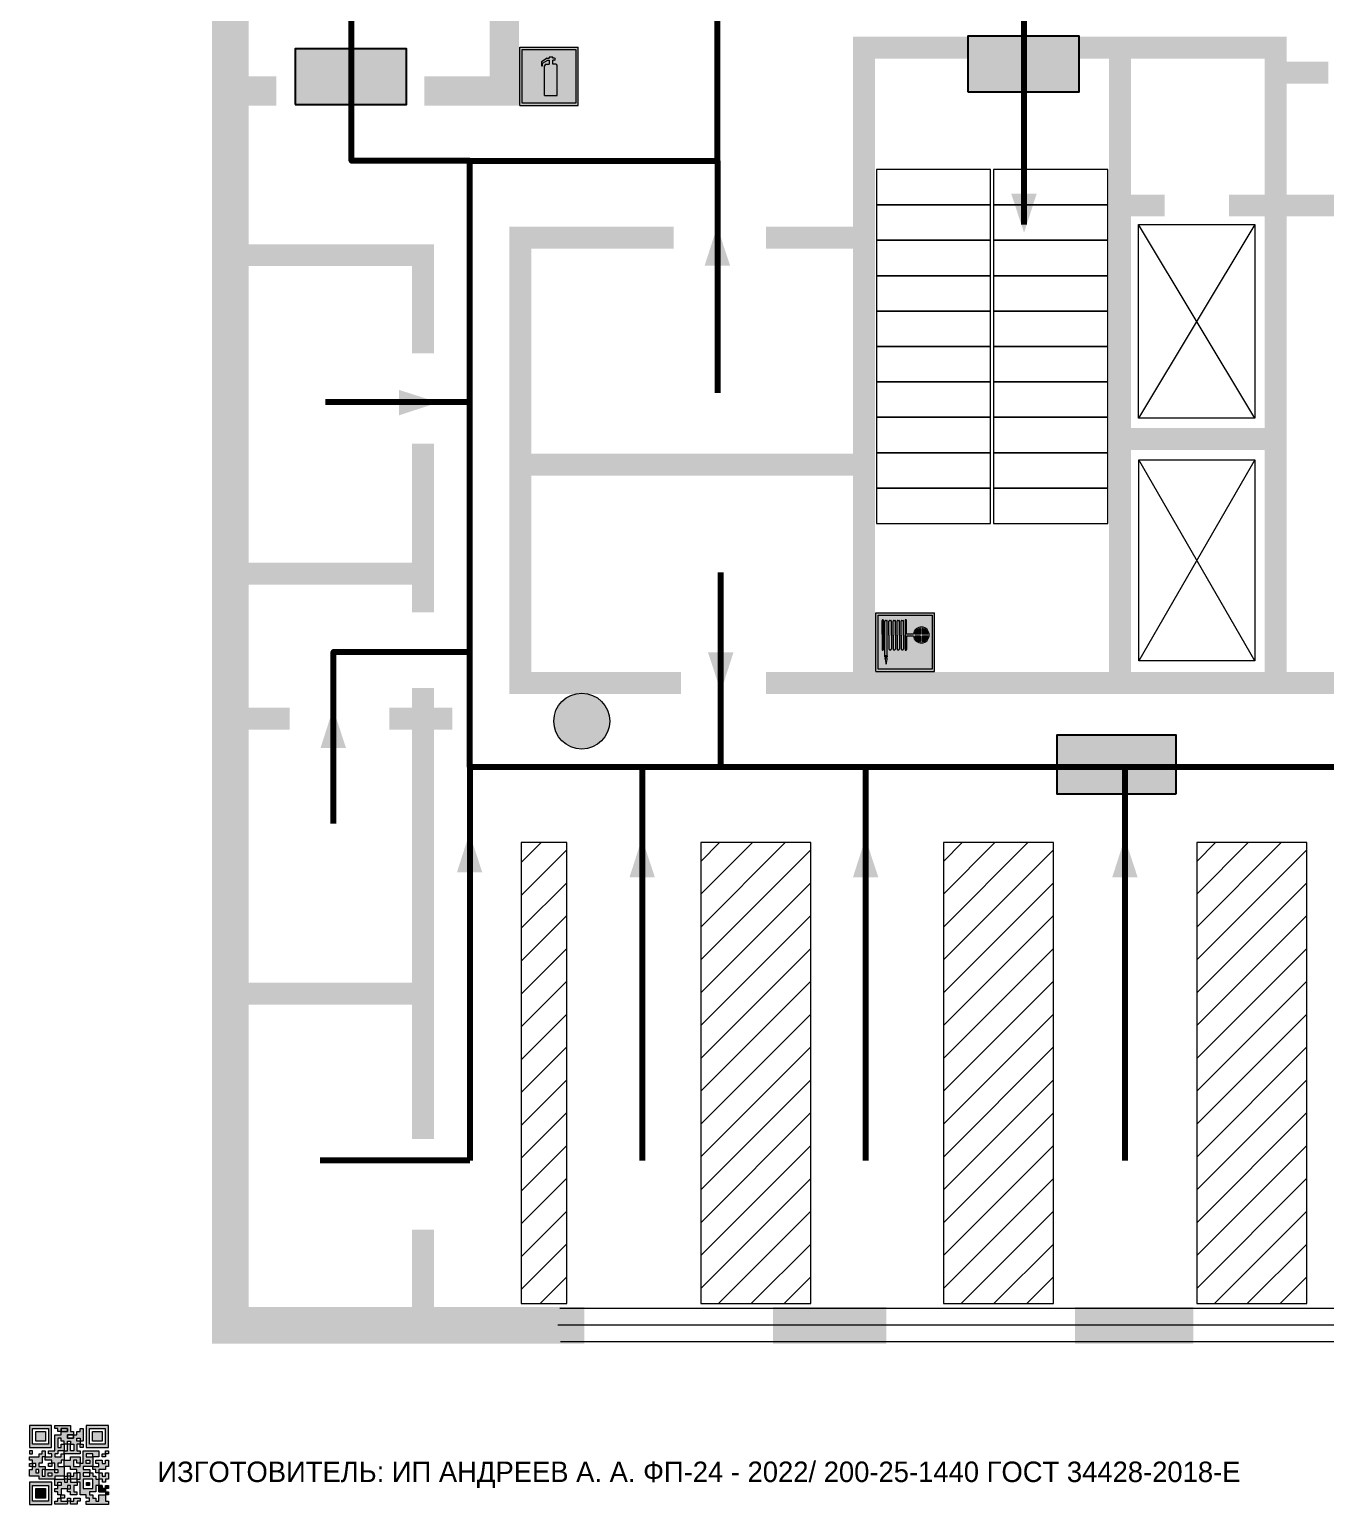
# Model space of a CAD drawing. Header units: millimetres. Extents: x 13810 to 67229, y 12374 to 21950.
# Drawn here: x 40360.2 to 40537.4, y 15357.2 to 15558.8 of the extents above; entities that cross this region are included whole.
import ezdxf

# ---------------------------------------------------------------- set-up
doc = ezdxf.new("R2010")
doc.units = ezdxf.units.MM
doc.layers.add('План_Штампы', color=7, linetype='Continuous')
doc.styles.add('обычный', font='arial.ttf')

# ---------------------------------------------------------------- blocks, each defined once
blk = doc.blocks.new('QR')
at = {"lineweight": 0}
h = blk.add_hatch(color=256, dxfattribs=at)
h.dxf.hatch_style = 1
h.paths.add_polyline_path([(9241.16, 2687.38), (9242.01, 2687.38), (9242.01, 2687.83), (9241.59, 2687.83), (9241.59, 2688.68), (9239.45, 2688.68), (9239.45, 2688.25), (9239.86, 2688.25), (9239.86, 2687.83), (9240.29, 2687.83), (9240.29, 2688.25), (9241.16, 2688.25), (9241.16, 2687.83), (9240.29, 2687.83), (9240.29, 2687.38), (9239.45, 2687.38), (9239.45, 2685.22), (9238.57, 2685.22), (9238.57, 2684.8), (9239.02, 2684.8), (9239.02, 2684.37), (9238.13, 2684.37), (9238.13, 2683.92), (9239.02, 2683.92), (9239.02, 2683.5), (9239.44, 2683.5), (9239.44, 2682.64), (9239.87, 2682.64), (9239.87, 2682.18), (9239.44, 2682.18), (9239.44, 2682.64), (9238.13, 2682.64), (9238.13, 2681.76), (9237.71, 2681.76), (9237.71, 2682.64), (9238.13, 2682.64), (9238.13, 2683.07), (9237.27, 2683.07), (9237.27, 2683.51), (9237.71, 2683.51), (9237.71, 2684.37), (9238.13, 2684.37), (9238.13, 2685.22), (9237.71, 2685.22), (9237.71, 2684.8), (9237.28, 2684.8), (9237.28, 2684.38), (9235.98, 2684.38), (9235.98, 2683.92), (9236.4, 2683.92), (9236.4, 2683.49), (9236.84, 2683.49), (9236.84, 2683.07), (9236.4, 2683.07), (9236.4, 2682.64), (9235.98, 2682.64), (9235.98, 2681.76), (9237.29, 2681.76), (9237.29, 2681.33), (9239.43, 2681.33), (9239.43, 2681.76), (9240.74, 2681.76), (9240.74, 2683.05), (9239.87, 2683.05), (9239.87, 2683.5), (9240.29, 2683.5), (9240.29, 2683.91), (9240.74, 2683.91), (9240.74, 2684.81), (9240.29, 2684.81), (9240.29, 2684.79), (9240.29, 2684.37), (9239.45, 2684.37), (9239.45, 2684.8), (9239.87, 2684.8), (9239.87, 2685.21), (9240.74, 2685.21), (9240.74, 2686.1), (9240.29, 2686.1), (9240.29, 2685.64), (9239.86, 2685.64), (9239.86, 2686.95), (9240.29, 2686.95), (9240.29, 2686.52), (9240.74, 2686.52), (9240.74, 2686.1), (9241.16, 2686.1), (9241.16, 2686.53), (9241.59, 2686.53), (9241.59, 2686.1), (9242.02, 2686.1), (9242.02, 2685.21), (9241.59, 2685.21), (9241.59, 2686.1), (9241.16, 2686.1), (9241.16, 2685.21), (9240.74, 2685.21), (9240.74, 2684.81), (9242.89, 2684.81), (9242.89, 2685.22), (9242.47, 2685.22), (9242.47, 2686.11), (9242.89, 2686.11), (9242.89, 2686.52), (9242.46, 2686.52), (9242.46, 2686.95), (9242.89, 2686.95), (9242.89, 2686.52), (9243.32, 2686.52), (9243.32, 2688.26), (9242.9, 2688.26), (9242.9, 2687.83), (9242.47, 2687.83), (9242.47, 2687.38), (9242.01, 2687.38), (9242.01, 2686.94), (9241.16, 2686.94)])
h.paths.add_polyline_path([(9239.02, 2682.18), (9239.02, 2681.76), (9238.54, 2681.76), (9238.54, 2682.18)], flags=16)
h.paths.add_polyline_path([(9237.27, 2682.65), (9237.27, 2682.19), (9236.83, 2682.19), (9236.83, 2682.65)], flags=16)
h = blk.add_hatch(color=256, dxfattribs=at)
h.dxf.hatch_style = 1
h.paths.add_polyline_path([(9238.15, 2687.83), (9236.83, 2687.83), (9236.83, 2686.52), (9238.15, 2686.52)], flags=0)
h.paths.add_polyline_path([(9239.01, 2685.65), (9239.01, 2688.68), (9235.98, 2688.68), (9235.98, 2685.65)])
h.paths.add_polyline_path([(9236.41, 2686.1), (9236.41, 2688.26), (9238.56, 2688.26), (9238.56, 2686.1)], flags=16)
h.paths.add_polyline_path([(9236.83, 2686.52), (9236.83, 2687.83), (9238.15, 2687.83), (9238.15, 2686.52)], flags=0)
h = blk.add_hatch(color=256, dxfattribs=at)
h.dxf.hatch_style = 1
h.paths.add_polyline_path([(9238.15, 2686.52), (9238.15, 2687.83), (9236.83, 2687.83), (9236.83, 2686.52)])
h.paths.add_polyline_path([(9245.91, 2686.52), (9245.91, 2687.83), (9244.59, 2687.83), (9244.59, 2686.52)], flags=0)
h.paths.add_polyline_path([(9246.77, 2685.65), (9246.77, 2688.68), (9243.74, 2688.68), (9243.74, 2685.65)])
h.paths.add_polyline_path([(9244.17, 2686.1), (9244.17, 2688.26), (9246.32, 2688.26), (9246.32, 2686.1)], flags=16)
h.paths.add_polyline_path([(9244.59, 2686.52), (9244.59, 2687.83), (9245.91, 2687.83), (9245.91, 2686.52)], flags=0)
h = blk.add_hatch(color=256, dxfattribs=at)
h.dxf.hatch_style = 1
h.paths.add_polyline_path([(9240.75, 2681.76), (9240.75, 2681.35), (9241.17, 2681.35), (9241.17, 2681.76)])
h.paths.add_polyline_path([(9241.6, 2682.18), (9241.17, 2682.18), (9241.17, 2681.76), (9241.6, 2681.76)])
h.paths.add_polyline_path([(9242.47, 2681.34), (9242.47, 2682.19), (9242.02, 2682.19), (9242.02, 2681.76), (9241.6, 2681.76), (9241.6, 2681.34)])
h.paths.add_polyline_path([(9239.87, 2678.3), (9239.44, 2678.3), (9239.44, 2677.89), (9241.17, 2677.89), (9241.17, 2678.3), (9240.28, 2678.3), (9240.28, 2678.73), (9239.87, 2678.73)])
h.paths.add_polyline_path([(9240.75, 2678.73), (9240.75, 2679.19), (9240.28, 2679.19), (9240.28, 2678.73)])
h.paths.add_polyline_path([(9241.6, 2678.73), (9241.17, 2678.73), (9241.17, 2678.3), (9241.6, 2678.3)])
h.paths.add_polyline_path([(9242.02, 2678.3), (9241.6, 2678.3), (9241.6, 2677.89), (9242.48, 2677.89), (9242.48, 2678.31), (9242.9, 2678.31), (9242.9, 2678.73), (9242.02, 2678.73)])
h.paths.add_polyline_path([(9246.36, 2684.37), (9246.36, 2684.79), (9245.93, 2684.79), (9245.93, 2684.37)])
h.paths.add_polyline_path([(9246.78, 2685.2), (9246.36, 2685.2), (9246.36, 2684.79), (9246.78, 2684.79)])
h.paths.add_polyline_path([(9245.91, 2687.83), (9244.59, 2687.83), (9244.59, 2686.52), (9245.91, 2686.52)])
h = blk.add_hatch(color=256, dxfattribs=at)
h.dxf.hatch_style = 1
h.paths.add_polyline_path([(9243.32, 2686.11), (9242.89, 2686.11), (9242.89, 2685.64), (9243.32, 2685.64)])
h.paths.add_polyline_path([(9239.02, 2683.07), (9239.02, 2683.5), (9238.56, 2683.5), (9238.56, 2683.07)])
h.paths.add_polyline_path([(9236.4, 2684.8), (9236.4, 2685.22), (9235.98, 2685.22), (9235.98, 2684.8)])
h.paths.add_polyline_path([(9236.4, 2683.07), (9236.4, 2683.49), (9235.98, 2683.49), (9235.98, 2683.07)])
h = blk.add_hatch(color=256, dxfattribs=at)
h.dxf.hatch_style = 1
h.paths.add_polyline_path([(9243.32, 2682.64), (9243.32, 2683.07), (9244.62, 2683.07), (9244.62, 2684.37), (9243.74, 2684.37), (9243.74, 2684.8), (9244.62, 2684.8), (9244.62, 2684.37), (9245.48, 2684.37), (9245.48, 2685.22), (9243.32, 2685.22), (9243.32, 2683.5), (9242.89, 2683.5), (9242.89, 2683.06), (9242.01, 2683.06), (9242.01, 2683.91), (9242.47, 2683.91), (9242.47, 2683.5), (9242.89, 2683.5), (9242.89, 2684.38), (9241.59, 2684.38), (9241.59, 2683.91), (9240.74, 2683.91), (9240.74, 2683.05), (9241.59, 2683.05), (9241.59, 2682.64), (9242.47, 2682.64), (9242.47, 2682.19), (9242.91, 2682.19), (9242.91, 2681.34), (9242.48, 2681.34), (9242.48, 2680.91), (9242.91, 2680.91), (9242.91, 2679.17), (9243.75, 2679.17), (9243.75, 2678.73), (9244.2, 2678.73), (9244.2, 2678.3), (9243.75, 2678.3), (9243.75, 2677.88), (9246.78, 2677.88), (9246.78, 2678.3), (9246.35, 2678.3), (9246.35, 2679.19), (9245.48, 2679.19), (9245.48, 2678.31), (9245.05, 2678.31), (9245.05, 2678.73), (9244.62, 2678.73), (9244.62, 2679.19), (9244.2, 2679.19), (9244.2, 2679.61), (9245.05, 2679.61), (9245.05, 2680.46), (9245.48, 2680.46), (9245.48, 2681.34), (9245.04, 2681.34), (9245.04, 2681.76), (9244.63, 2681.76), (9244.63, 2682.19), (9244.21, 2682.19), (9244.21, 2681.76), (9243.32, 2681.76), (9243.32, 2682.19), (9244.21, 2682.19), (9244.21, 2682.64)])
h.paths.add_polyline_path([(9243.75, 2683.49), (9243.75, 2683.92), (9244.21, 2683.92), (9244.21, 2683.49)], flags=16)
h.paths.add_polyline_path([(9243.32, 2681.34), (9244.63, 2681.34), (9244.63, 2680.04), (9243.32, 2680.04)], flags=16)
h.paths.add_polyline_path([(9243.76, 2680.89), (9244.18, 2680.89), (9244.18, 2680.48), (9243.76, 2680.48)], flags=0)
h = blk.add_hatch(color=256, dxfattribs=at)
h.dxf.hatch_style = 1
h.paths.add_polyline_path([(9246.36, 2683.07), (9246.78, 2683.07), (9246.78, 2683.92), (9246.36, 2683.92), (9246.36, 2683.49), (9245.92, 2683.49), (9245.92, 2683.92), (9245.06, 2683.92), (9245.06, 2683.49), (9245.48, 2683.49), (9245.48, 2683.07), (9244.62, 2683.07), (9244.62, 2682.65), (9245.05, 2682.65), (9245.05, 2682.18), (9245.48, 2682.18), (9245.48, 2682.65), (9246.36, 2682.65)])
h.paths.add_polyline_path([(9246.78, 2682.18), (9246.36, 2682.18), (9246.36, 2681.75), (9245.92, 2681.75), (9245.92, 2682.18), (9245.48, 2682.18), (9245.48, 2681.34), (9245.48, 2681.34), (9245.94, 2681.34), (9245.94, 2680.91), (9246.36, 2680.91), (9246.36, 2681.34), (9246.78, 2681.34)])
h = blk.add_hatch(color=256, dxfattribs=at)
h.dxf.hatch_style = 1
h.paths.add_polyline_path([(9235.98, 2680.9), (9235.98, 2677.86), (9239.02, 2677.86), (9239.02, 2680.9)])
h.paths.add_polyline_path([(9238.57, 2680.48), (9238.57, 2678.32), (9236.41, 2678.32), (9236.41, 2680.48)], flags=16)
h.paths.add_polyline_path([(9238.15, 2680.05), (9238.15, 2678.74), (9236.83, 2678.74), (9236.83, 2680.05)], flags=0)
h = blk.add_hatch(color=256, dxfattribs=at)
h.dxf.hatch_style = 1
h.paths.add_polyline_path([(9238.15, 2680.05), (9236.83, 2680.05), (9236.83, 2678.74), (9238.15, 2678.74)])
h = blk.add_hatch(color=256, dxfattribs=at)
h.dxf.hatch_style = 1
h.paths.add_polyline_path([(9242.02, 2680.46), (9242.48, 2680.46), (9242.48, 2680.91), (9241.58, 2680.91), (9241.58, 2681.35), (9241.17, 2681.35), (9241.17, 2680.91), (9240.75, 2680.91), (9240.75, 2681.33), (9239.43, 2681.33), (9239.43, 2680.46), (9239.86, 2680.46), (9239.86, 2680.92), (9240.3, 2680.92), (9240.3, 2680.46), (9239.86, 2680.46), (9239.86, 2680.04), (9239.44, 2680.04), (9239.44, 2679.62), (9239.86, 2679.62), (9239.86, 2679.19), (9240.29, 2679.19), (9240.29, 2680.03), (9241.18, 2680.03), (9241.18, 2680.47), (9241.6, 2680.47), (9241.6, 2680.03), (9241.18, 2680.03), (9241.18, 2679.61), (9241.6, 2679.61), (9241.6, 2679.19), (9242.47, 2679.19), (9242.47, 2679.6), (9242.02, 2679.6)])
h = blk.add_hatch(color=256, dxfattribs=at)
h.dxf.hatch_style = 1
h.paths.add_polyline_path([(9244.18, 2680.48), (9244.18, 2680.89), (9243.76, 2680.89), (9243.76, 2680.48)])
h = blk.add_hatch(color=256, dxfattribs=at)
h.dxf.hatch_style = 1
h.paths.add_polyline_path([(9245.93, 2680.04), (9245.93, 2680.46), (9245.48, 2680.46), (9245.48, 2679.62), (9246.35, 2679.62), (9246.35, 2680.04)])
h.paths.add_polyline_path([(9246.78, 2680.04), (9246.78, 2680.46), (9246.35, 2680.46), (9246.35, 2680.04)])
h.paths.add_polyline_path([(9246.78, 2679.18), (9246.78, 2679.62), (9246.35, 2679.62), (9246.35, 2679.18)])
for points in [[(9237.71, 2685.22), (9238.13, 2685.22), (9238.13, 2684.37), (9237.71, 2684.37), (9237.71, 2683.51), (9237.27, 2683.51), (9237.27, 2683.07), (9238.13, 2683.07), (9238.13, 2682.64), (9237.71, 2682.64), (9237.71, 2681.76), (9238.13, 2681.76), (9238.13, 2682.64), (9239.44, 2682.64), (9239.44, 2683.5), (9239.02, 2683.5), (9239.02, 2683.07), (9238.56, 2683.07), (9238.56, 2683.5), (9239.02, 2683.5), (9239.02, 2683.92), (9238.13, 2683.92), (9238.13, 2684.37), (9239.02, 2684.37), (9239.02, 2684.8), (9238.57, 2684.8), (9238.57, 2685.22), (9239.45, 2685.22), (9239.45, 2687.38), (9240.29, 2687.38), (9240.29, 2687.83), (9239.86, 2687.83), (9239.86, 2688.25), (9239.45, 2688.25), (9239.45, 2688.68), (9241.59, 2688.68), (9241.59, 2687.83), (9242.01, 2687.83), (9242.01, 2687.38), (9242.47, 2687.38), (9242.47, 2687.83), (9242.9, 2687.83), (9242.9, 2688.26), (9243.32, 2688.26), (9243.32, 2686.52), (9242.89, 2686.52), (9242.89, 2686.11), (9243.32, 2686.11), (9243.32, 2685.64), (9242.89, 2685.64), (9242.89, 2686.11), (9242.47, 2686.11), (9242.47, 2685.22), (9242.89, 2685.22), (9242.89, 2684.81), (9240.74, 2684.81), (9240.74, 2683.91), (9241.59, 2683.91), (9241.59, 2684.38), (9242.89, 2684.38), (9242.89, 2683.5), (9242.47, 2683.5), (9242.47, 2683.91), (9242.01, 2683.91), (9242.01, 2683.06), (9242.89, 2683.06), (9242.89, 2683.5), (9243.32, 2683.5), (9243.32, 2685.22), (9245.48, 2685.22), (9245.48, 2684.37), (9244.62, 2684.37), (9244.62, 2683.07), (9245.48, 2683.07), (9245.48, 2683.49), (9245.06, 2683.49), (9245.06, 2683.92), (9245.92, 2683.92), (9245.92, 2683.49), (9246.36, 2683.49), (9246.36, 2683.92), (9246.78, 2683.92), (9246.78, 2683.07), (9246.36, 2683.07), (9246.36, 2682.65), (9245.48, 2682.65), (9245.48, 2682.18), (9245.92, 2682.18), (9245.92, 2681.75), (9246.36, 2681.75), (9246.36, 2682.18), (9246.78, 2682.18), (9246.78, 2681.34), (9246.36, 2681.34), (9246.36, 2680.91), (9245.94, 2680.91), (9245.94, 2681.34), (9245.48, 2681.34), (9245.48, 2680.46), (9245.93, 2680.46), (9245.93, 2680.04), (9246.35, 2680.04), (9246.35, 2680.46), (9246.78, 2680.46), (9246.78, 2680.04), (9246.78, 2680.04), (9246.35, 2680.04), (9246.35, 2679.62), (9246.78, 2679.62), (9246.78, 2679.18), (9246.35, 2679.18), (9246.35, 2678.3), (9246.78, 2678.3), (9246.78, 2677.88), (9243.75, 2677.88), (9243.75, 2678.3), (9244.2, 2678.3), (9244.2, 2678.73), (9243.75, 2678.73), (9243.75, 2679.17), (9242.91, 2679.17), (9242.91, 2680.91), (9242.48, 2680.91), (9242.48, 2680.46), (9242.02, 2680.46), (9242.02, 2679.6), (9242.47, 2679.6), (9242.47, 2679.19), (9241.6, 2679.19), (9241.6, 2679.61), (9241.18, 2679.61), (9241.18, 2680.03), (9240.29, 2680.03), (9240.29, 2679.19), (9240.75, 2679.19), (9240.75, 2678.73), (9240.28, 2678.73), (9240.28, 2678.3), (9241.17, 2678.3), (9241.17, 2678.73), (9241.6, 2678.73), (9241.6, 2678.3), (9242.02, 2678.3), (9242.02, 2678.73), (9242.9, 2678.73), (9242.9, 2678.31), (9242.48, 2678.31), (9242.48, 2677.89), (9241.6, 2677.89), (9241.6, 2678.3), (9241.17, 2678.3), (9241.17, 2677.89), (9239.44, 2677.89), (9239.44, 2678.3), (9239.87, 2678.3), (9239.87, 2678.73), (9240.28, 2678.73), (9240.28, 2679.19), (9240.29, 2679.19), (9239.86, 2679.19), (9239.86, 2679.62), (9239.44, 2679.62), (9239.44, 2680.04), (9239.86, 2680.04), (9239.86, 2680.46), (9239.43, 2680.46), (9239.43, 2681.33), (9237.29, 2681.33), (9237.29, 2681.76), (9235.98, 2681.76), (9235.98, 2682.64), (9236.4, 2682.64), (9236.4, 2683.07), (9235.98, 2683.07), (9235.98, 2683.49), (9236.4, 2683.49), (9236.4, 2683.92), (9235.98, 2683.92), (9235.98, 2684.38), (9237.28, 2684.38), (9237.28, 2684.8), (9237.71, 2684.8), (9237.71, 2685.22), (9237.92, 2685.22)], [(9240.74, 2686.1), (9240.74, 2686.52), (9240.29, 2686.52), (9240.29, 2686.95), (9239.86, 2686.95), (9239.86, 2685.64), (9240.29, 2685.64), (9240.29, 2686.1), (9240.74, 2686.1), (9240.74, 2686.52)], [(9240.74, 2685.21), (9239.87, 2685.21), (9239.87, 2684.8), (9239.45, 2684.8), (9239.45, 2684.37), (9240.29, 2684.37), (9240.29, 2684.79), (9240.29, 2684.81), (9240.74, 2684.81), (9240.74, 2685.21), (9239.87, 2685.21)], [(9240.74, 2683.91), (9240.29, 2683.91), (9240.29, 2683.5), (9239.87, 2683.5), (9239.87, 2683.05), (9240.74, 2683.05), (9240.74, 2683.91)], [(9244.62, 2684.37), (9244.62, 2684.8), (9243.74, 2684.8), (9243.74, 2684.37), (9244.62, 2684.37)], [(9240.74, 2683.05), (9240.74, 2681.76), (9239.43, 2681.76), (9239.43, 2681.33), (9240.75, 2681.33), (9240.75, 2681.35), (9240.75, 2680.91), (9241.17, 2680.91), (9241.17, 2681.35), (9241.58, 2681.35), (9241.58, 2680.91), (9242.48, 2680.91), (9242.48, 2681.34), (9242.91, 2681.34), (9242.91, 2682.19), (9242.47, 2682.19), (9242.47, 2682.64), (9241.59, 2682.64), (9241.59, 2683.05), (9240.74, 2683.05)], [(9241.6, 2681.76), (9242.02, 2681.76), (9242.02, 2682.19), (9242.47, 2682.19), (9242.47, 2681.34), (9241.6, 2681.34), (9241.6, 2681.76)], [(9244.62, 2683.07), (9243.32, 2683.07), (9243.32, 2682.64), (9244.21, 2682.64), (9244.21, 2682.19), (9243.32, 2682.19), (9243.32, 2681.76), (9244.21, 2681.76), (9244.21, 2682.19), (9244.63, 2682.19), (9244.63, 2681.76), (9245.04, 2681.76), (9245.04, 2681.34), (9245.48, 2681.34)], [(9245.48, 2682.18), (9245.05, 2682.18), (9245.05, 2682.65), (9244.62, 2682.65), (9244.62, 2683.07)], [(9245.48, 2682.18), (9245.48, 2681.34)], [(9239.86, 2680.46), (9239.86, 2680.92), (9240.3, 2680.92), (9240.3, 2680.46), (9239.86, 2680.46)], [(9245.48, 2680.46), (9245.05, 2680.46), (9245.05, 2679.61), (9244.2, 2679.61), (9244.2, 2679.19), (9244.62, 2679.19), (9244.62, 2678.73), (9245.05, 2678.73), (9245.05, 2678.31), (9245.48, 2678.31), (9245.48, 2679.19), (9246.35, 2679.19), (9246.35, 2679.07)], [(9246.35, 2679.62), (9245.48, 2679.62), (9245.48, 2680.46)], [(9245.48, 2680.46), (9245.48, 2679.62), (9246.35, 2679.62), (9246.35, 2680.04), (9245.93, 2680.04), (9245.93, 2680.46), (9245.48, 2680.46), (9245.48, 2679.62)], [(9246.35, 2679.62), (9246.35, 2679.18)]]:
    blk.add_lwpolyline(points, dxfattribs=at)
for points in [[(9235.98, 2685.65), (9239.01, 2685.65), (9239.01, 2688.68), (9235.98, 2688.68)], [(9236.41, 2688.26), (9238.56, 2688.26), (9238.56, 2686.1), (9236.41, 2686.1)], [(9236.83, 2687.83), (9238.15, 2687.83), (9238.15, 2686.52), (9236.83, 2686.52)], [(9240.29, 2687.83), (9241.16, 2687.83), (9241.16, 2688.25), (9240.29, 2688.25)], [(9240.29, 2688.25), (9241.16, 2688.25), (9241.16, 2687.83), (9240.29, 2687.83)], [(9243.74, 2685.65), (9246.77, 2685.65), (9246.77, 2688.68), (9243.74, 2688.68)], [(9244.17, 2688.26), (9246.32, 2688.26), (9246.32, 2686.1), (9244.17, 2686.1)], [(9244.59, 2687.83), (9245.91, 2687.83), (9245.91, 2686.52), (9244.59, 2686.52)], [(9241.16, 2686.1), (9240.74, 2686.1), (9240.74, 2685.21), (9241.16, 2685.21)], [(9242.01, 2687.38), (9241.16, 2687.38), (9241.16, 2686.94), (9242.01, 2686.94)], [(9241.16, 2687.38), (9242.01, 2687.38), (9242.01, 2686.94), (9241.16, 2686.94)], [(9241.16, 2686.53), (9241.59, 2686.53), (9241.59, 2686.1), (9241.16, 2686.1)], [(9241.59, 2686.1), (9242.02, 2686.1), (9242.02, 2685.21), (9241.59, 2685.21)], [(9242.89, 2686.52), (9242.46, 2686.52), (9242.46, 2686.95), (9242.89, 2686.95)], [(9235.98, 2684.8), (9236.4, 2684.8), (9236.4, 2685.22), (9235.98, 2685.22)], [(9243.75, 2683.92), (9244.21, 2683.92), (9244.21, 2683.49), (9243.75, 2683.49)], [(9245.93, 2684.79), (9246.36, 2684.79), (9246.36, 2684.37), (9245.93, 2684.37)], [(9246.36, 2685.2), (9246.78, 2685.2), (9246.78, 2684.79), (9246.36, 2684.79)], [(9236.4, 2683.07), (9236.84, 2683.07), (9236.84, 2683.49), (9236.4, 2683.49)], [(9236.83, 2682.19), (9237.27, 2682.19), (9237.27, 2682.65), (9236.83, 2682.65)], [(9238.54, 2682.18), (9239.02, 2682.18), (9239.02, 2681.76), (9238.54, 2681.76)], [(9239.44, 2682.64), (9239.87, 2682.64), (9239.87, 2682.18), (9239.44, 2682.18)], [(9240.75, 2681.76), (9241.17, 2681.76), (9241.17, 2681.35), (9240.75, 2681.35)], [(9241.17, 2682.18), (9241.6, 2682.18), (9241.6, 2681.76), (9241.17, 2681.76)], [(9235.98, 2677.86), (9239.02, 2677.86), (9239.02, 2680.9), (9235.98, 2680.9)], [(9236.41, 2680.48), (9238.57, 2680.48), (9238.57, 2678.32), (9236.41, 2678.32)], [(9236.83, 2680.05), (9238.15, 2680.05), (9238.15, 2678.74), (9236.83, 2678.74)], [(9241.18, 2680.03), (9241.6, 2680.03), (9241.6, 2680.47), (9241.18, 2680.47)], [(9243.32, 2680.04), (9244.63, 2680.04), (9244.63, 2681.34), (9243.32, 2681.34)], [(9243.76, 2680.89), (9244.18, 2680.89), (9244.18, 2680.48), (9243.76, 2680.48)]]:
    blk.add_lwpolyline(points, close=True, dxfattribs=at)
blk = doc.blocks.new('A$C7B4425F7')
at = {"true_color": 0xffffff}
blk.add_hatch(color=7, dxfattribs=at).paths.add_polyline_path([(0, 0), (-16, 0), (-16, -8), (0, -8)])
h = blk.add_hatch(color=126)
h.paths.add_polyline_path([(-0.2, -0.2), (-15.8, -0.2), (-15.8, -7.8), (-0.2, -7.8)])
h.paths.add_polyline_path([(-11.76, -2.03), (-11.76, -3.66), (-11.17, -3.66, -0.568275), (-11.17, -6.18), (-12.58, -6.18), (-12.58, -2.03)], flags=16)
h.paths.add_polyline_path([(-13.33, -4.12, -0.495768), (-13.59, -6.18), (-15.03, -6.18), (-15.03, -2.03), (-13.59, -2.03, -0.487973)], flags=16)
h.paths.add_polyline_path([(-10.25, -2.03), (-9.48, -2.03), (-9.48, -6.18), (-10.25, -6.18)], flags=16)
h.paths.add_polyline_path([(-13.84, -3.69), (-14.24, -3.69), (-14.24, -3.03), (-13.9, -3.03, -0.692621)], flags=0)
h.paths.add_polyline_path([(-9.15, -2.03), (-8.4, -2.03), (-8.04, -3.07), (-7.68, -2.03), (-6.93, -2.03), (-7.64, -4.1), (-6.93, -6.18), (-7.68, -6.18), (-8.04, -5.14), (-8.4, -6.18), (-9.15, -6.18), (-8.44, -4.1)], flags=16)
h.paths.add_polyline_path([(-11.76, -4.46), (-11.42, -4.46, -0.692621), (-11.36, -5.12), (-11.76, -5.12)], flags=0)
h.paths.add_polyline_path([(-13.9, -5.2), (-14.24, -5.2), (-14.24, -4.55), (-13.84, -4.55, -0.708038)], flags=0)
edge = h.paths.add_edge_path(flags=16)
edge.add_ellipse((-5.51, -4.08), major_axis=(0, 2.05), ratio=0.586184, start_angle=0, end_angle=360)
edge = h.paths.add_edge_path(flags=0)
edge.add_ellipse((-5.51, -4.08), major_axis=(0, 1.14), ratio=0.454828, start_angle=0, end_angle=360)
h.paths.add_polyline_path([(-4.13, -4.96, 0.377264), (-3.48, -4.52, 0.0555), (-3.16, -2.03), (-1.66, -2.03), (-1.66, -4.96), (-0.96, -4.96), (-0.96, -7.01), (-1.75, -7.01), (-1.75, -6.18), (-3.3, -6.18), (-3.3, -7.02), (-4.13, -7.02)], flags=16)
h.paths.add_polyline_path([(-2.73, -2.91), (-2.28, -2.91), (-2.28, -4.96), (-3.05, -4.96, 0.079136)], flags=0)
at = {"color": 126}
blk.add_lwpolyline([(-16, -8), (0, -8), (0, 0), (-16, 0)], close=True, dxfattribs=at)
blk = doc.blocks.new('A$C7B8C2D5B')
at = {"lineweight": 0}
h = blk.add_hatch(color=5, dxfattribs=at)
h.dxf.hatch_style = 1
h.paths.add_polyline_path([(1.397, -3.024, 1), (-2.112, -3.024, 1)])
at = {"color": 5, "lineweight": 0}
blk.add_circle((-0.358, -3.024), 1.755, dxfattribs=at)
blk = doc.blocks.new('A$C32E8229D')
at = {"true_color": 0xffffff}
blk.add_hatch(color=7, dxfattribs=at).paths.add_polyline_path([(0, 0), (0, -8), (16, -8), (16, 0)])
h = blk.add_hatch(color=126)
h.paths.add_polyline_path([(0.2, -0.2), (15.8, -0.2), (15.8, -7.8), (0.2, -7.8)])
h.paths.add_polyline_path([(13.49, -2.05), (12.08, -2.05), (11.37, -2.63, 0.162397), (11.29, -2.84), (11.29, -3.63), (10.35, -3.63), (10.35, -4.05), (11.68, -4.05), (11.68, -3.48), (12.26, -4.28), (11.29, -5.1), (11.29, -6.78), (11.85, -6.78), (11.85, -5.44), (12.8, -4.64), (12.8, -5.94), (14.46, -5.94), (14.46, -5.39), (13.45, -5.39), (13.45, -3.97), (12.46, -2.59), (13.15, -2.59), (13.69, -3.34), (14.18, -3)], flags=16)
h.paths.add_polyline_path([(10.74, -1.82, 1), (11.8, -1.82, 1)], flags=16)
h.paths.add_polyline_path([(9.39, -3.59), (5.99, -3.59), (6.56, -3.03), (5.91, -3.03), (5.1, -3.83), (5.91, -4.64), (6.56, -4.64), (5.99, -4.09), (9.39, -4.09)], flags=16)
h.paths.add_polyline_path([(4.29, -1.08), (1.72, -1.08), (1.72, -6.6), (4.29, -6.6)], flags=16)
at = {"color": 126}
blk.add_lwpolyline([(16, -8), (0, -8), (0, 0), (16, 0)], close=True, dxfattribs=at)
blk = doc.blocks.new('A$C3AD82952')
at = {"true_color": 0xf5f5ff}
h = blk.add_hatch(color=7, dxfattribs=at)
h.dxf.hatch_style = 1
h.paths.add_polyline_path([(8.21, 8.73, 0.414214), (7.89, 9.05), (7.22, 9.05), (7.22, 9.92), (7.59, 9.92, 1), (7.57, 10.36), (7.22, 10.36), (7.22, 10.6), (6.43, 10.6), (6.43, 10.36), (6.01, 10.36), (4.74, 9.59), (4.74, 8.69), (4.98, 8.73), (4.98, 9.26), (6.12, 9.91), (6.43, 9.91), (6.43, 9.05), (5.76, 9.05, 0.414214), (5.44, 8.73), (5.44, 2.2), (8.21, 2.2)], flags=0)
h.paths.add_polyline_path([(12.8, 12.8), (0, 12.8), (0, 0), (12.8, 0)])
h.paths.add_polyline_path([(0.51, 12.29), (12.29, 12.29), (12.29, 0.51), (0.51, 0.51)], flags=16)
h.paths.add_polyline_path([(4.74, 9.59), (6.01, 10.36), (6.43, 10.36), (6.43, 10.6), (7.22, 10.6), (7.22, 10.36), (7.59, 10.36, -0.94586), (7.59, 9.92), (7.22, 9.92), (7.22, 9.05), (7.89, 9.05, -0.414214), (8.21, 8.73), (8.21, 2.2), (5.44, 2.2), (5.44, 8.73, -0.414214), (5.76, 9.05), (6.43, 9.05), (6.43, 9.91), (6.12, 9.91), (4.98, 9.26), (4.98, 8.73), (4.74, 8.69)], flags=0)
h = blk.add_hatch(color=242)
h.dxf.hatch_style = 1
h.paths.add_polyline_path([(12.29, 12.29), (0.51, 12.29), (0.51, 0.51), (12.29, 0.51)])
h.paths.add_polyline_path([(4.74, 8.69), (4.74, 9.59), (6.01, 10.36), (6.43, 10.36), (6.43, 10.6), (7.22, 10.6), (7.22, 10.36), (7.59, 10.36, -0.94586), (7.59, 9.92), (7.22, 9.92), (7.22, 9.05), (7.89, 9.05, -0.414214), (8.21, 8.73), (8.21, 2.2), (5.44, 2.2), (5.44, 8.73, -0.414214), (5.76, 9.05), (6.43, 9.05), (6.43, 9.91), (6.12, 9.91), (4.98, 9.26), (4.98, 8.73)], flags=16)
h = blk.add_hatch(color=7, dxfattribs=at)
h.dxf.hatch_style = 1
h.paths.add_polyline_path([(8.21, 8.73, 0.414214), (7.89, 9.05), (7.22, 9.05), (7.22, 9.92), (7.59, 9.92, 1), (7.57, 10.36), (7.22, 10.36), (7.22, 10.6), (6.43, 10.6), (6.43, 10.36), (6.01, 10.36), (4.74, 9.59), (4.74, 8.69), (4.98, 8.73), (4.98, 9.26), (6.12, 9.91), (6.43, 9.91), (6.43, 9.05), (5.76, 9.05, 0.414214), (5.44, 8.73), (5.44, 2.2), (8.21, 2.2)])
at = {"color": 242, "lineweight": 5}
for p, q in [((0, 0), (0, 12.8)), ((0, 12.8), (12.8, 12.8)), ((6.01, 10.36), (4.74, 9.59)), ((4.98, 9.26), (6.12, 9.91)), ((6.01, 10.36), (6.43, 10.36)), ((6.12, 9.91), (6.43, 9.91)), ((7.22, 10.6), (6.43, 10.6)), ((6.43, 10.6), (6.43, 10.36)), ((6.43, 9.91), (6.43, 9.05)), ((7.22, 10.36), (7.22, 10.6)), ((7.59, 10.36), (7.22, 10.36)), ((7.22, 9.05), (7.22, 9.92)), ((7.59, 9.92), (7.22, 9.92)), ((12.8, 0), (12.8, 12.8)), ((4.74, 9.59), (4.74, 8.69)), ((4.74, 8.69), (4.98, 8.73)), ((4.98, 8.73), (4.98, 9.26)), ((5.44, 2.2), (5.44, 8.73)), ((5.76, 9.05), (6.43, 9.05)), ((7.89, 9.05), (7.22, 9.05)), ((8.21, 2.2), (8.21, 8.73)), ((0, 0), (12.8, 0)), ((5.44, 2.2), (8.21, 2.2))]:
    blk.add_line(p, q, dxfattribs=at)
blk.add_lwpolyline([(0.51, 12.29), (12.29, 12.29), (12.29, 0.51), (0.51, 0.51)], close=True, dxfattribs=at)
for centre, radius, start, end in [((7.58, 10.14), 0.223, 273.1875, 86.8125), ((5.76, 8.73), 0.32, 90, 180), ((7.89, 8.73), 0.32, 0, 90)]:
    blk.add_arc(centre, radius, start, end, dxfattribs=at)
blk = doc.blocks.new('A$C37112FD5')
at = {"true_color": 0xf5f5ff}
h = blk.add_hatch(color=7, dxfattribs=at)
h.dxf.hatch_style = 1
h.paths.add_polyline_path([(12.8, -7.4), (0, -7.4), (0, -20.2), (12.8, -20.2)])
h.paths.add_polyline_path([(12.29, -7.91), (12.29, -19.69), (0.51, -19.69), (0.51, -7.91)], flags=16)
h.paths.add_polyline_path([(4.98, -9.04, -0.42597), (5.17, -9.22), (5.17, -12.25), (5.17, -15.29, -0.432244), (4.98, -15.47), (4.83, -15.47, -0.42597), (4.64, -15.29), (4.64, -12.25), (4.64, -9.22, -0.432244), (4.83, -9.04)], flags=0)
h.paths.add_polyline_path([(4.28, -9.22), (4.28, -12.25), (4.28, -15.29, -0.432244), (4.09, -15.47), (3.94, -15.47, -0.42597), (3.75, -15.29), (3.75, -12.25), (3.75, -9.22, -0.432244), (3.94, -9.04), (4.09, -9.04, -0.42597)], flags=0)
h.paths.add_polyline_path([(5.72, -9.04), (5.87, -9.04, -0.42597), (6.06, -9.22), (6.06, -12.25), (6.06, -15.29, -0.432244), (5.87, -15.47), (5.72, -15.47, -0.42597), (5.53, -15.29), (5.53, -12.25), (5.53, -9.22, -0.432244)], flags=0)
h.paths.add_polyline_path([(6.42, -8.9), (6.5, -8.9, -0.42597), (6.69, -9.08), (6.69, -12.03), (8.21, -12.03, -15.824349), (8.21, -12.47), (6.69, -12.47), (6.69, -15.42, -0.432244), (6.5, -15.6), (6.42, -15.6)], flags=0)
h.paths.add_polyline_path([(3.39, -9.22), (3.39, -12.25), (3.39, -15.29, -0.432244), (3.2, -15.47), (3.05, -15.47, -0.42597), (2.85, -15.29), (2.85, -12.25), (2.85, -9.22, -0.432244), (3.05, -9.04), (3.2, -9.04, -0.42597)], flags=0)
h.paths.add_polyline_path([(2.5, -9.22), (2.5, -16.71), (1.96, -16.71), (1.96, -9.22, -0.432244), (2.15, -9.04), (2.31, -9.04, -0.42597)], flags=0)
h.paths.add_polyline_path([(1.61, -8.9), (1.61, -15.6), (1.57, -15.6, -0.42597), (1.37, -15.42), (1.37, -12.03), (1.37, -9.09, -0.432244), (1.57, -8.9)], flags=0)
h.paths.add_polyline_path([(9.76, -10.81), (9.76, -12.03), (8.49, -12.03, -0.336371)], flags=0)
h.paths.add_polyline_path([(8.49, -12.47), (9.76, -12.47), (9.76, -13.7, -0.336371)], flags=0)
h.paths.add_polyline_path([(10.11, -10.81, -0.336371), (11.38, -12.03), (10.11, -12.03)], flags=0)
h.paths.add_polyline_path([(10.11, -12.47), (11.38, -12.47, -0.336371), (10.11, -13.7)], flags=0)
h.paths.add_polyline_path([(2.5, -16.84), (2.5, -17.05), (1.97, -17.05), (1.97, -16.84)], flags=0)
h.paths.add_polyline_path([(2.5, -17.24, -0.033778), (2.24, -18.6, -0.033778), (1.97, -17.24)], flags=0)
h = blk.add_hatch(color=242)
h.dxf.hatch_style = 1
h.paths.add_polyline_path([(12.29, -7.91), (0.51, -7.91), (0.51, -19.69), (12.29, -19.69)])
h.paths.add_polyline_path([(6.42, -15.6), (6.42, -8.9), (6.5, -8.9, -0.42597), (6.69, -9.08), (6.69, -12.03), (8.21, -12.03, -15.824349), (8.21, -12.47), (6.69, -12.47), (6.69, -15.42, -0.432244), (6.5, -15.6)], flags=16)
h.paths.add_polyline_path([(5.87, -15.47), (5.72, -15.47, -0.42597), (5.53, -15.29), (5.53, -12.25), (5.53, -9.22, -0.432244), (5.72, -9.04), (5.87, -9.04, -0.42597), (6.06, -9.22), (6.06, -12.25), (6.06, -15.29, -0.432244)], flags=16)
h.paths.add_polyline_path([(4.98, -15.47), (4.83, -15.47, -0.42597), (4.64, -15.29), (4.64, -12.25), (4.64, -9.22, -0.432244), (4.83, -9.04), (4.98, -9.04, -0.42597), (5.17, -9.22), (5.17, -12.25), (5.17, -15.29, -0.432244)], flags=16)
h.paths.add_polyline_path([(4.09, -15.47), (3.94, -15.47, -0.42597), (3.75, -15.29), (3.75, -12.25), (3.75, -9.22, -0.432244), (3.94, -9.04), (4.09, -9.04, -0.42597), (4.28, -9.22), (4.28, -12.25), (4.28, -15.29, -0.432244)], flags=16)
h.paths.add_polyline_path([(3.2, -15.47), (3.05, -15.47, -0.42597), (2.85, -15.29), (2.85, -12.25), (2.85, -9.22, -0.432244), (3.05, -9.04), (3.2, -9.04, -0.42597), (3.39, -9.22), (3.39, -12.25), (3.39, -15.29, -0.432244)], flags=16)
h.paths.add_polyline_path([(2.5, -17.05), (1.97, -17.05), (1.97, -16.84), (2.5, -16.84)], flags=16)
h.paths.add_polyline_path([(2.5, -17.24, -0.033778), (2.24, -18.6, -0.033778), (1.97, -17.24)], flags=16)
h.paths.add_polyline_path([(2.5, -16.71), (1.96, -16.71), (1.96, -9.22, -0.432244), (2.15, -9.04), (2.31, -9.04, -0.42597), (2.5, -9.22)], flags=16)
h.paths.add_polyline_path([(1.61, -15.6), (1.57, -15.6, -0.42597), (1.37, -15.42), (1.37, -12.03), (1.37, -9.09, -0.432244), (1.57, -8.9), (1.61, -8.9)], flags=16)
h.paths.add_polyline_path([(8.49, -12.47), (9.76, -12.47), (9.76, -13.7, -0.336371)], flags=0)
h.paths.add_polyline_path([(10.11, -13.7), (10.11, -12.47), (11.38, -12.47, -0.336371)], flags=0)
h.paths.add_polyline_path([(8.49, -12.03, -0.336371), (9.76, -10.81), (9.76, -12.03)], flags=0)
h.paths.add_polyline_path([(10.11, -12.03), (10.11, -10.81, -0.336371), (11.38, -12.03)], flags=0)
h = blk.add_hatch(color=7, dxfattribs=at)
h.dxf.hatch_style = 1
h.paths.add_polyline_path([(1.61, -8.9), (1.57, -8.9, 0.432244), (1.37, -9.09), (1.37, -12.03), (1.37, -15.42, 0.42597), (1.57, -15.6), (1.61, -15.6)])
h.paths.add_polyline_path([(2.5, -9.22, 0.42597), (2.31, -9.04), (2.15, -9.04, 0.432244), (1.96, -9.22), (1.96, -16.71), (2.5, -16.71)])
h.paths.add_polyline_path([(2.5, -16.84), (1.97, -16.84), (1.97, -17.05), (2.5, -17.05)])
h.paths.add_polyline_path([(2.5, -17.24), (1.97, -17.24, 0.033778), (2.24, -18.6, 0.033778)])
h.paths.add_polyline_path([(3.39, -12.25), (3.39, -9.22, 0.42597), (3.2, -9.04), (3.05, -9.04, 0.432244), (2.85, -9.22), (2.85, -12.25), (2.85, -15.29, 0.42597), (3.05, -15.47), (3.2, -15.47, 0.432244), (3.39, -15.29)])
h.paths.add_polyline_path([(4.28, -12.25), (4.28, -9.22, 0.42597), (4.09, -9.04), (3.94, -9.04, 0.432244), (3.75, -9.22), (3.75, -12.25), (3.75, -15.29, 0.42597), (3.94, -15.47), (4.09, -15.47, 0.432244), (4.28, -15.29)])
h.paths.add_polyline_path([(5.17, -12.25), (5.17, -9.22, 0.42597), (4.98, -9.04), (4.83, -9.04, 0.432244), (4.64, -9.22), (4.64, -12.25), (4.64, -15.29, 0.42597), (4.83, -15.47), (4.98, -15.47, 0.432244), (5.17, -15.29)])
h.paths.add_polyline_path([(6.06, -12.25), (6.06, -9.22, 0.42597), (5.87, -9.04), (5.72, -9.04, 0.432244), (5.53, -9.22), (5.53, -12.25), (5.53, -15.29, 0.42597), (5.72, -15.47), (5.87, -15.47, 0.432244), (6.06, -15.29)])
h.paths.add_polyline_path([(6.69, -12.47), (8.21, -12.47, 15.824349), (8.21, -12.03), (6.69, -12.03), (6.69, -9.08, 0.42597), (6.5, -8.9), (6.42, -8.9), (6.42, -15.6), (6.5, -15.6, 0.432244), (6.69, -15.42)])
h.paths.add_polyline_path([(8.49, -12.47), (9.76, -12.47), (9.76, -13.7, -0.336371)], flags=16)
h.paths.add_polyline_path([(8.49, -12.03, -0.336371), (9.76, -10.81), (9.76, -12.03)], flags=16)
h.paths.add_polyline_path([(10.11, -12.47), (11.38, -12.47, -0.336371), (10.11, -13.7)], flags=16)
h.paths.add_polyline_path([(10.11, -12.03), (10.11, -10.81, -0.336371), (11.38, -12.03)], flags=16)
h = blk.add_hatch(color=242)
h.dxf.hatch_style = 1
h.paths.add_polyline_path([(9.76, -10.81, 0.336371), (8.49, -12.03), (9.76, -12.03)])
h.paths.add_polyline_path([(10.11, -10.81), (10.11, -12.03), (11.38, -12.03, 0.336371)])
h.paths.add_polyline_path([(11.38, -12.47), (10.11, -12.47), (10.11, -13.7, 0.336371)])
h.paths.add_polyline_path([(9.76, -12.47), (8.49, -12.47, 0.336371), (9.76, -13.7)])
at = {"color": 242, "lineweight": 5}
for p, q in [((0, -20.2), (0, -7.4)), ((0, -7.4), (12.8, -7.4)), ((1.37, -12.03), (1.37, -9.08)), ((1.57, -8.9), (1.61, -8.9)), ((1.61, -8.9), (1.61, -15.6)), ((1.96, -16.71), (1.96, -9.22)), ((2.15, -9.04), (2.31, -9.04)), ((2.5, -16.71), (2.5, -9.22)), ((2.85, -12.25), (2.85, -9.22)), ((3.05, -9.04), (3.2, -9.04)), ((3.39, -12.25), (3.39, -9.22)), ((3.75, -12.25), (3.75, -9.22)), ((3.94, -9.04), (4.09, -9.04)), ((4.28, -12.25), (4.28, -9.22)), ((4.64, -12.25), (4.64, -9.22)), ((4.83, -9.04), (4.98, -9.04)), ((5.17, -12.25), (5.17, -9.22)), ((5.53, -12.25), (5.53, -9.22)), ((5.72, -9.04), (5.87, -9.04)), ((6.06, -12.25), (6.06, -9.22)), ((6.42, -8.9), (6.42, -15.6)), ((6.5, -8.9), (6.42, -8.9)), ((6.69, -12.03), (6.69, -9.08)), ((12.8, -20.2), (12.8, -7.4)), ((1.37, -12.03), (1.37, -15.42)), ((2.85, -12.25), (2.85, -15.29)), ((3.39, -12.25), (3.39, -15.29)), ((3.75, -12.25), (3.75, -15.29)), ((4.28, -12.25), (4.28, -15.29)), ((4.64, -12.25), (4.64, -15.29)), ((5.17, -12.25), (5.17, -15.29)), ((5.53, -12.25), (5.53, -15.29)), ((6.06, -12.25), (6.06, -15.29)), ((8.21, -12.03), (6.69, -12.03)), ((8.21, -12.47), (6.69, -12.47)), ((6.69, -12.47), (6.69, -15.42)), ((9.76, -12.03), (8.49, -12.03)), ((9.76, -12.47), (8.49, -12.47)), ((9.76, -10.81), (9.76, -12.03)), ((9.76, -12.47), (9.76, -13.7)), ((10.11, -10.81), (10.11, -12.03)), ((11.38, -12.03), (10.11, -12.03)), ((11.38, -12.47), (10.11, -12.47)), ((10.11, -12.47), (10.11, -13.7)), ((1.57, -15.6), (1.61, -15.6)), ((3.05, -15.47), (3.2, -15.47)), ((3.94, -15.47), (4.09, -15.47)), ((4.83, -15.47), (4.98, -15.47)), ((5.72, -15.47), (5.87, -15.47)), ((6.42, -15.6), (6.5, -15.6)), ((1.96, -16.71), (2.5, -16.71)), ((1.97, -16.84), (2.5, -16.84)), ((1.97, -17.05), (1.97, -16.84)), ((2.5, -17.05), (1.97, -17.05)), ((1.97, -17.24), (2.5, -17.24)), ((2.5, -16.84), (2.5, -17.05)), ((0, -20.2), (12.8, -20.2))]:
    blk.add_line(p, q, dxfattribs=at)
blk.add_lwpolyline([(0.51, -7.91), (12.29, -7.91), (12.29, -19.69), (0.51, -19.69)], close=True, dxfattribs=at)
for centre, radius, start, end in [((1.56, -9.09), 0.182, 87.1027, 180.6071), ((2.15, -9.22), 0.182, 87.1027, 180.6071), ((2.32, -9.22), 0.182, 359.3929, 92.8973), ((3.04, -9.22), 0.182, 87.1027, 180.6071), ((3.21, -9.22), 0.182, 359.3929, 92.8973), ((3.93, -9.22), 0.182, 87.1027, 180.6071), ((4.1, -9.22), 0.182, 359.3929, 92.8973), ((4.82, -9.22), 0.182, 87.1027, 180.6071), ((4.99, -9.22), 0.182, 359.3929, 92.8973), ((5.71, -9.22), 0.182, 87.1027, 180.6071), ((5.88, -9.22), 0.182, 359.3929, 92.8973), ((6.51, -9.09), 0.182, 359.3929, 92.8973), ((9.93, -12.25), 1.74, 187.2319, 172.7681), ((9.93, -12.25), 1.46, 96.9927, 171.3585), ((9.93, -12.25), 1.46, 188.6415, 263.0073), ((9.93, -12.25), 1.46, 8.6415, 83.0073), ((9.93, -12.25), 1.46, 276.9927, 351.3585), ((1.56, -15.42), 0.182, 179.3929, 272.8973), ((3.04, -15.29), 0.182, 179.3929, 272.8973), ((3.21, -15.29), 0.182, 267.1027, 0.6071), ((3.93, -15.29), 0.182, 179.3929, 272.8973), ((4.1, -15.29), 0.182, 267.1027, 0.6071), ((4.82, -15.29), 0.182, 179.3929, 272.8973), ((4.99, -15.29), 0.182, 267.1027, 0.6071), ((5.71, -15.29), 0.182, 179.3929, 272.8973), ((5.88, -15.29), 0.182, 267.1027, 0.6071), ((6.51, -15.42), 0.182, 267.1027, 0.6071), ((12.17, -15.98), 10.27, 187.041, 194.7793), ((-7.7, -15.98), 10.27, 345.2207, 352.959)]:
    blk.add_arc(centre, radius, start, end, dxfattribs=at)

msp = doc.modelspace()

# ---------------------------------------------------------------- hatches: boundary and pattern name
at = {"lineweight": 0}
h = msp.add_hatch(dxfattribs=at)
h.set_pattern_fill('ANSI31', color=256, angle=180)
h.set_pattern_definition([(225, (52461.4845, 26554.006), (2.245064, -2.245064), [])])
h.paths.add_polyline_path([(40427.41, 15447.63), (40427.41, 15384.62), (40433.65, 15384.62), (40433.65, 15447.63)])
h = msp.add_hatch(dxfattribs=at)
h.set_pattern_fill('ANSI31', color=256, angle=180)
h.set_pattern_definition([(225, (52494.8606, 26554.006), (2.245064, -2.245064), [])])
h.paths.add_polyline_path([(40451.98, 15384.62), (40467.02, 15384.62), (40467.02, 15447.63), (40451.98, 15447.63)])
h = msp.add_hatch(dxfattribs=at)
h.set_pattern_fill('ANSI31', color=256, angle=180)
h.set_pattern_definition([(225, (52528.024, 26554.006), (2.245064, -2.245064), [])])
h.paths.add_polyline_path([(40485.14, 15384.62), (40500.18, 15384.62), (40500.18, 15447.63), (40485.14, 15447.63)])
h = msp.add_hatch(dxfattribs=at)
h.set_pattern_fill('ANSI31', color=256, angle=180)
h.set_pattern_definition([(225, (52562.6547, 26554.006), (2.245064, -2.245064), [])])
h.paths.add_polyline_path([(40519.77, 15384.62), (40534.82, 15384.62), (40534.82, 15447.63), (40519.77, 15447.63)])

# ---------------------------------------------------------------- linework, layer by layer
at = {"lineweight": 100, "const_width": 5}
for points in [[(40436.06, 15381.65), (40387.67, 15381.65), (40387.67, 15636.32), (40434.92, 15636.32)], [(40477.33, 15381.65), (40461.85, 15381.65)], [(40519.31, 15381.65), (40503.12, 15381.65)]]:
    msp.add_lwpolyline(points, dxfattribs=at)
at = {"lineweight": 0}
for points, const_width in [([(40414.17, 15550.37), (40425.12, 15550.37), (40425.12, 15635.73)], 4), ([(40460.9, 15530.33), (40474.29, 15530.33), (40474.29, 15469.47), (40474.29, 15556.32), (40489.2, 15556.32)], 3), ([(40503.16, 15556.32), (40530.55, 15556.32), (40530.55, 15552.88)], 3), ([(40509.28, 15556.32), (40509.28, 15469.47)], 3), ([(40537.78, 15552.88), (40530.55, 15552.88), (40530.55, 15469.47), (40625.02, 15469.47)], 3), ([(40553.45, 15469.47), (40553.45, 15552.88), (40553.45, 15534.73), (40530.55, 15534.73)], 3), ([(40393.94, 15550.37), (40387.21, 15550.37)], 4), ([(40509.28, 15534.73), (40515.4, 15534.73)], 3), ([(40530.55, 15534.73), (40524.2, 15534.73)], 3), ([(40449.29, 15469.47), (40427.29, 15469.47), (40427.29, 15530.33), (40448.28, 15530.33)], 3), ([(40414.01, 15514.52), (40414.01, 15527.94), (40386.99, 15527.94)], 3), ([(40414.01, 15479.1), (40414.01, 15502.15)], 3), ([(40530.55, 15502.82), (40509.28, 15502.82)], 3), ([(40474.29, 15499.31), (40427.29, 15499.31)], 3), ([(40414.01, 15484.4), (40386.38, 15484.4)], 3), ([(40414.01, 15407.11), (40414.01, 15468.79)], 3), ([(40530.55, 15469.47), (40460.9, 15469.47)], 3), ([(40395.76, 15464.58), (40388.69, 15464.58)], 3), ([(40418.01, 15464.58), (40409.4, 15464.58)], 3), ([(40414.01, 15426.97), (40387.53, 15426.97)], 3), ([(40414.01, 15382.05), (40414.01, 15394.74)], 3)]:
    msp.add_lwpolyline(points, dxfattribs=dict(at, const_width=const_width))
at = {"color": 126, "lineweight": 100, "true_color": 0x008754}
for points in [[(40699.79, 15404.19), (40699.79, 15457.95), (40420.4, 15457.95), (40420.4, 15540.84), (40454.25, 15540.84), (40454.25, 15563.65), (40699.18, 15563.65), (40699.18, 15620.38)], [(40420.4, 15540.84), (40404.23, 15540.84), (40404.23, 15563.99)], [(40496.16, 15563.65), (40496.16, 15532.13)], [(40454.25, 15540.84), (40454.25, 15509.11)], [(40420.4, 15507.84), (40400.68, 15507.84)], [(40454.73, 15457.95), (40454.73, 15484.58)], [(40401.76, 15450.24), (40401.76, 15473.73), (40420.4, 15473.73)], [(40420.4, 15457.95), (40420.4, 15404.19)], [(40443.95, 15457.95), (40443.95, 15404.19)], [(40474.5, 15457.95), (40474.5, 15404.19)], [(40509.95, 15457.95), (40509.95, 15404.19)], [(40420.4, 15404.19), (40399.94, 15404.19)]]:
    msp.add_lwpolyline(points, dxfattribs=at)
at = {"lineweight": 0}
for points in [[(40491.6, 15539.65), (40476, 15539.65), (40476, 15534.81), (40491.6, 15534.81)], [(40507.6, 15539.65), (40491.99, 15539.65), (40491.99, 15534.81), (40507.6, 15534.81)], [(40491.6, 15534.81), (40476, 15534.81), (40476, 15529.97), (40491.6, 15529.97)], [(40507.6, 15534.81), (40491.99, 15534.81), (40491.99, 15529.97), (40507.6, 15529.97)], [(40527.7, 15505.66), (40511.83, 15505.66), (40511.83, 15532.11), (40527.7, 15532.11)], [(40491.6, 15529.97), (40476, 15529.97), (40476, 15525.13), (40491.6, 15525.13)], [(40507.6, 15529.97), (40491.99, 15529.97), (40491.99, 15525.13), (40507.6, 15525.13)], [(40491.6, 15525.13), (40476, 15525.13), (40476, 15520.29), (40491.6, 15520.29)], [(40507.6, 15525.13), (40491.99, 15525.13), (40491.99, 15520.29), (40507.6, 15520.29)], [(40491.6, 15520.29), (40476, 15520.29), (40476, 15515.45), (40491.6, 15515.45)], [(40507.6, 15520.29), (40491.99, 15520.29), (40491.99, 15515.45), (40507.6, 15515.45)], [(40491.6, 15515.45), (40476, 15515.45), (40476, 15510.61), (40491.6, 15510.61)], [(40507.6, 15515.45), (40491.99, 15515.45), (40491.99, 15510.61), (40507.6, 15510.61)], [(40491.6, 15510.61), (40476, 15510.61), (40476, 15505.77), (40491.6, 15505.77)], [(40507.6, 15510.61), (40491.99, 15510.61), (40491.99, 15505.77), (40507.6, 15505.77)], [(40491.6, 15505.77), (40476, 15505.77), (40476, 15500.93), (40491.6, 15500.93)], [(40507.6, 15505.77), (40491.99, 15505.77), (40491.99, 15500.93), (40507.6, 15500.93)], [(40491.6, 15500.93), (40476, 15500.93), (40476, 15496.09), (40491.6, 15496.09)], [(40507.6, 15500.93), (40491.99, 15500.93), (40491.99, 15496.09), (40507.6, 15496.09)], [(40527.7, 15472.47), (40511.85, 15472.47), (40511.85, 15499.97), (40527.7, 15499.97)], [(40491.6, 15496.09), (40476, 15496.09), (40476, 15491.25), (40491.6, 15491.25)], [(40507.6, 15496.09), (40491.99, 15496.09), (40491.99, 15491.25), (40507.6, 15491.25)], [(40433.65, 15447.63), (40427.41, 15447.63), (40427.41, 15384.62), (40433.65, 15384.62)], [(40467.02, 15447.63), (40451.98, 15447.63), (40451.98, 15384.62), (40467.02, 15384.62)], [(40500.18, 15447.63), (40485.14, 15447.63), (40485.14, 15384.62), (40500.18, 15384.62)], [(40534.82, 15447.63), (40519.77, 15447.63), (40519.77, 15384.62), (40534.82, 15384.62)]]:
    msp.add_lwpolyline(points, close=True, dxfattribs=at)
for points in [[(40527.7, 15532.11), (40511.83, 15505.66)], [(40527.7, 15505.66), (40511.83, 15532.11)], [(40527.7, 15499.97), (40511.85, 15472.47)], [(40527.7, 15472.47), (40511.85, 15499.97)], [(40711.15, 15383.96), (40432.69, 15383.96)], [(40710.89, 15381.65), (40432.44, 15381.65)], [(40711.24, 15379.37), (40432.78, 15379.37)]]:
    msp.add_lwpolyline(points, dxfattribs=at)
at = {"layer": 'План_Штампы', "color": 126, "true_color": 0x008754}
for points in [[(40494.41, 15536.34), (40497.89, 15536.34), (40496.17, 15531)], [(40455.98, 15526.52), (40452.5, 15526.52), (40454.22, 15531.86)], [(40410.72, 15506.04), (40410.73, 15509.52), (40416.07, 15507.8)], [(40452.96, 15473.63), (40456.44, 15473.63), (40454.72, 15468.29)], [(40403.47, 15460.59), (40399.99, 15460.59), (40401.71, 15465.93)], [(40422.11, 15443.55), (40418.63, 15443.56), (40420.35, 15448.9)], [(40445.7, 15442.88), (40442.22, 15442.88), (40443.94, 15448.23)], [(40476.25, 15442.88), (40472.77, 15442.88), (40474.49, 15448.23)], [(40511.7, 15442.88), (40508.22, 15442.88), (40509.94, 15448.23)]]:
    msp.add_solid(points, dxfattribs=at)

# ---------------------------------------------------------------- block references
for name, p, xscale, yscale, zscale in [('A$C3AD82952', (40427.22, 15548.38), 0.625, 0.625, 0.625), ('A$C37112FD5', (40475.91, 15483.67), 0.6249984004534781, 0.6249984004534781, 0.6249984004534781)]:
    msp.add_blockref(name, p, dxfattribs=dict(xscale=xscale, yscale=yscale, zscale=zscale))
at = {"xscale": 2.177419353276491, "yscale": 2.177419353276491, "zscale": 2.177419353276491, "rotation": 180}
msp.add_blockref('A$C7B8C2D5B', (40434.92, 15457.66), dxfattribs=at)
at = {"color": 22, "lineweight": 100, "true_color": 0xbb1e10}
msp.add_blockref('QR', (31124.22, 12679.29), dxfattribs=at)
at = {"layer": 'План_Штампы', "xscale": 0.95, "yscale": 0.95, "zscale": 0.95}
for p in [(40503.68, 15557.87), (40411.74, 15556.15)]:
    msp.add_blockref('A$C7B4425F7', p, dxfattribs=at)
at = {"layer": 'План_Штампы', "color": 126, "true_color": 0x008754, "xscale": 1.012510887696, "yscale": 1.012510887696, "zscale": 1.012510887696, "rotation": 359.9978653237144}
msp.add_blockref('A$C32E8229D', (40500.7, 15462.38), dxfattribs=at)

# ---------------------------------------------------------------- texts
at = {"lineweight": 0, "insert": (40451.72, 15361.22), "char_height": 2.8, "width": 191.3484, "attachment_point": 5, "style": 'обычный'}
msp.add_mtext('\\pi-8.4,l8.4,t8.4;{\\fProxima Nova Rg|b0|i0|c204|p2;ИЗГОТОВИТЕЛЬ: ИП АНДРЕЕВ А. А.\\fProxima Nova Rg|b0|i0|c0|p2; \\fProxima Nova Rg|b0|i0|c204|p2;ФП-24 - 2022/ 200-25-1440 ГОСТ 34428-2018-Е\\H1.2266x; }', dxfattribs=at)

doc.saveas('drawing.dxf')
